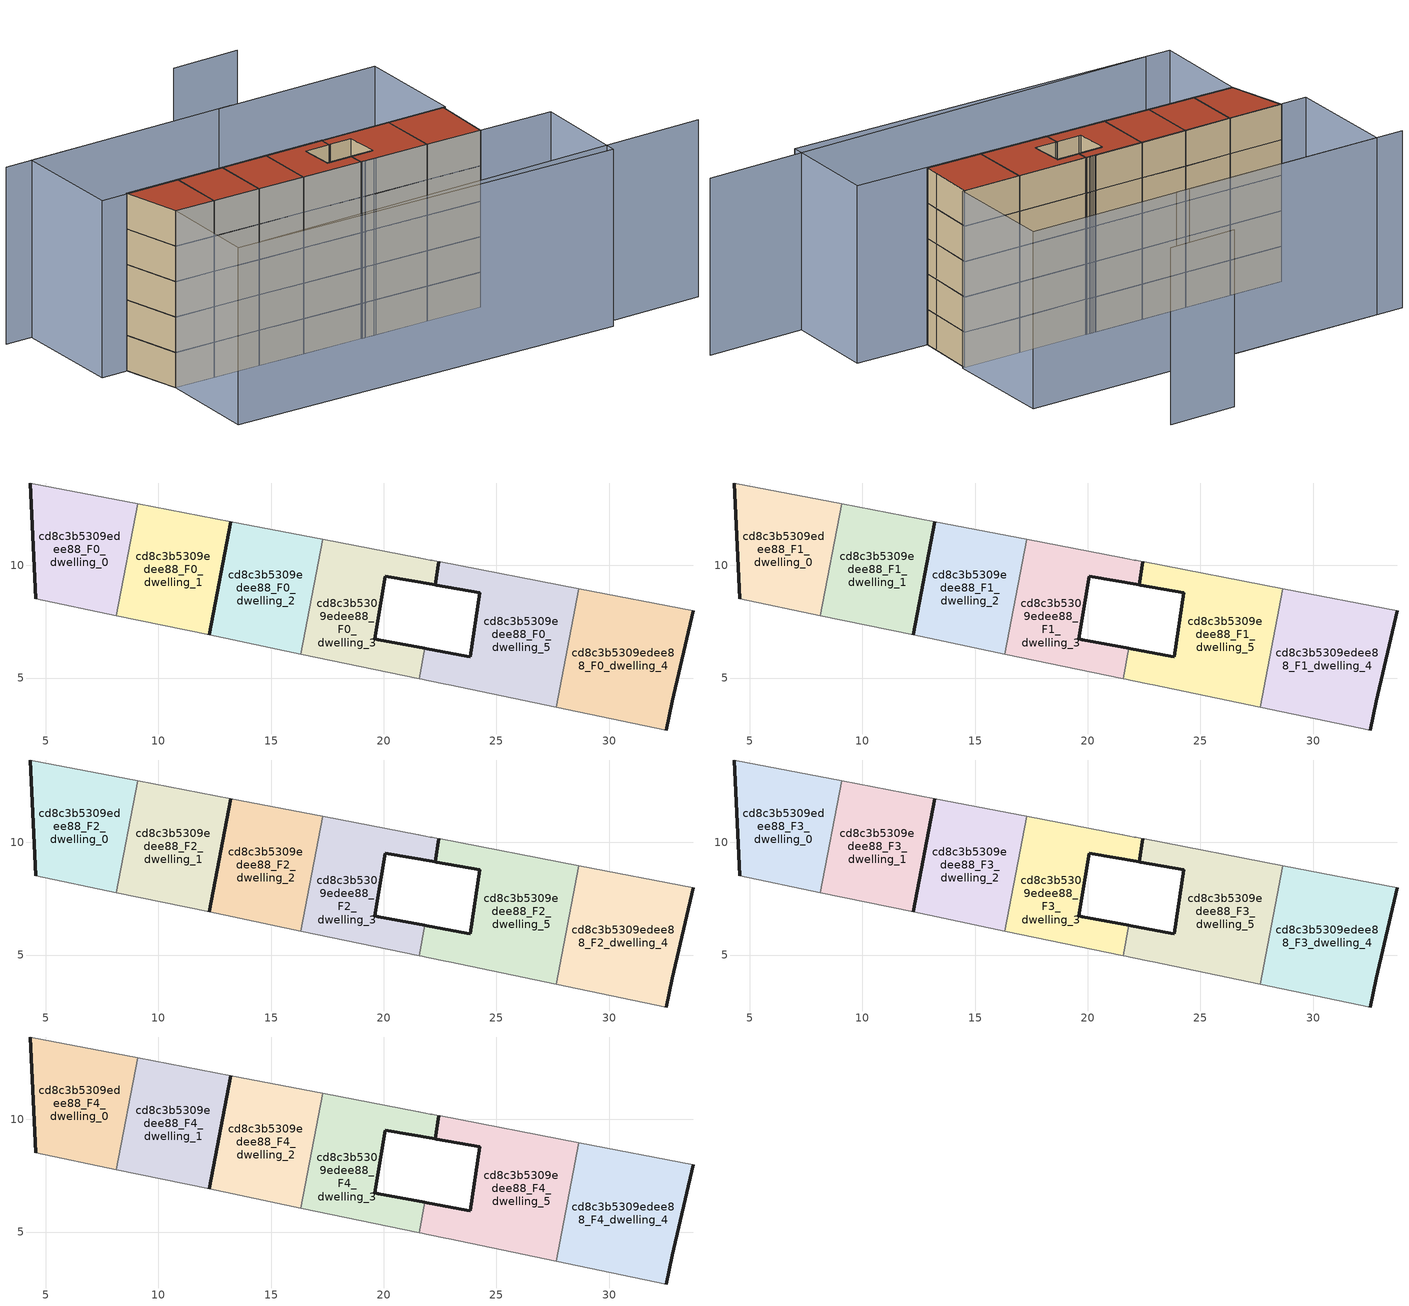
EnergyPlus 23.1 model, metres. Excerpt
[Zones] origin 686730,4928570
cd8c3b5309edee88_F0_dwelling_0
 floor ground (EU_floor_Construction): 8.13,7.77 9.08,12.74 4.31,13.66 4.56,8.51 z0
 wall outside (EU_wall_Construction): 4.56,8.51 4.31,13.66 z0:3
 wall adiabatic (EU_wall_Construction): 8.13,7.77 4.56,8.51 / 4.31,13.66 9.08,12.74 z0:3
 wall to cd8c3b5309edee88_F0_dwelling_1 (EU_wall_Construction): 9.08,12.74 8.13,7.77 z0:3
cd8c3b5309edee88_F0_dwelling_1
 floor ground (EU_floor_Construction): 12.24,6.91 13.21,11.94 9.08,12.74 8.13,7.77 z0
 wall outside (EU_wall_Construction): 13.21,11.94 12.24,6.91 z0:3
 wall adiabatic (EU_wall_Construction): 12.24,6.91 8.13,7.77 / 9.08,12.74 13.21,11.94 z0:3
cd8c3b5309edee88_F0_dwelling_2
 floor ground (EU_floor_Construction): 16.31,6.07 17.29,11.16 13.21,11.94 12.24,6.91 z0
 wall outside (EU_wall_Construction): 12.24,6.91 13.21,11.94 z0:3
 wall adiabatic (EU_wall_Construction): 16.31,6.07 12.24,6.91 / 13.21,11.94 17.29,11.16 z0:3
 wall to cd8c3b5309edee88_F0_dwelling_3 (EU_wall_Construction): 17.29,11.16 16.31,6.07 z0:3
cd8c3b5309edee88_F0_dwelling_3
 floor ground (EU_floor_Construction): 21.59,4.97 21.81,6.32 19.75,6.71 19.6,6.74 20.06,9.53 22.28,9.13 22.45,10.17 22.15,10.22 22.07,10.24 21.86,10.28 21.64,10.32 21.56,10.34 21.54,10.34 17.29,11.16 16.31,6.07 z0
 wall outside (EU_wall_Construction): 22.45,10.17 22.28,9.13 20.06,9.53 19.6,6.74 19.75,6.71 21.81,6.32 z0:3
 wall adiabatic (EU_wall_Construction): 17.29,11.16 21.54,10.34 21.56,10.34 21.64,10.32 21.86,10.28 22.07,10.24 22.15,10.22 22.45,10.17 / 21.59,4.97 16.31,6.07 z0:3
 wall to cd8c3b5309edee88_F0_dwelling_5 (EU_wall_Construction): 21.81,6.32 21.59,4.97 z0:3
cd8c3b5309edee88_F0_dwelling_4
 floor ground (EU_floor_Construction): 32.53,2.69 32.82,3.97 33.74,7.99 28.66,8.97 27.65,3.71 z0
 wall outside (EU_wall_Construction): 33.74,7.99 32.82,3.97 32.53,2.69 z0:3
 wall adiabatic (EU_wall_Construction): 32.53,2.69 27.65,3.71 / 28.66,8.97 33.74,7.99 z0:3
 wall to cd8c3b5309edee88_F0_dwelling_5 (EU_wall_Construction): 27.65,3.71 28.66,8.97 z0:3
cd8c3b5309edee88_F0_dwelling_5
 floor ground (EU_floor_Construction): 27.65,3.71 28.66,8.97 22.5,10.16 22.45,10.17 22.28,9.13 22.35,9.12 24.27,8.79 23.84,5.95 23.69,5.97 21.92,6.3 21.81,6.32 21.59,4.97 21.71,4.94 21.88,4.91 22.01,4.88 22.75,4.73 22.89,4.7 z0
 wall outside (EU_wall_Construction): 21.81,6.32 21.92,6.3 23.69,5.97 23.84,5.95 24.27,8.79 22.35,9.12 22.28,9.13 22.45,10.17 z0:3
 wall adiabatic (EU_wall_Construction): 22.45,10.17 22.5,10.16 28.66,8.97 / 27.65,3.71 22.89,4.7 22.75,4.73 22.01,4.88 21.88,4.91 21.71,4.94 21.59,4.97 z0:3
cd8c3b5309edee88_F1_dwelling_0
 floor to cd8c3b5309edee88_F0_dwelling_0 (EU_floor_Construction): 8.13,7.77 9.08,12.74 4.3,13.66 4.56,8.51 z3
 wall outside (EU_wall_Construction): 4.56,8.51 4.31,13.66 z3:6
 wall adiabatic (EU_wall_Construction): 8.13,7.77 4.56,8.51 / 4.31,13.66 9.08,12.74 z3:6
 wall to cd8c3b5309edee88_F1_dwelling_1 (EU_wall_Construction): 9.08,12.74 8.13,7.77 z3:6
cd8c3b5309edee88_F1_dwelling_1
 floor to cd8c3b5309edee88_F0_dwelling_1 (EU_floor_Construction): 12.24,6.91 13.21,11.94 9.08,12.74 8.13,7.77 z3
 wall outside (EU_wall_Construction): 13.21,11.94 12.24,6.91 z3:6
 wall adiabatic (EU_wall_Construction): 12.24,6.91 8.13,7.77 / 9.08,12.74 13.21,11.94 z3:6
cd8c3b5309edee88_F1_dwelling_2
 floor to cd8c3b5309edee88_F0_dwelling_2 (EU_floor_Construction): 16.31,6.07 17.29,11.16 13.21,11.94 12.24,6.91 z3
 wall outside (EU_wall_Construction): 12.24,6.91 13.21,11.94 z3:6
 wall adiabatic (EU_wall_Construction): 16.31,6.07 12.24,6.91 / 13.21,11.94 17.29,11.16 z3:6
 wall to cd8c3b5309edee88_F1_dwelling_3 (EU_wall_Construction): 17.29,11.16 16.31,6.07 z3:6
cd8c3b5309edee88_F1_dwelling_3
 floor to cd8c3b5309edee88_F0_dwelling_3 (EU_floor_Construction): 21.59,4.97 21.81,6.32 19.75,6.71 19.6,6.74 20.06,9.53 22.28,9.13 22.45,10.17 22.15,10.22 22.07,10.24 21.86,10.28 21.64,10.32 21.56,10.34 21.54,10.34 17.29,11.16 16.31,6.07 z3
 wall outside (EU_wall_Construction): 22.45,10.17 22.28,9.13 20.06,9.53 19.6,6.74 19.75,6.71 21.81,6.32 z3:6
 wall adiabatic (EU_wall_Construction): 17.29,11.16 21.54,10.34 21.56,10.34 21.64,10.32 21.86,10.28 22.07,10.24 22.15,10.22 22.45,10.17 / 21.59,4.97 16.31,6.07 z3:6
 wall to cd8c3b5309edee88_F1_dwelling_5 (EU_wall_Construction): 21.81,6.32 21.59,4.97 z3:6
cd8c3b5309edee88_F1_dwelling_4
 floor to cd8c3b5309edee88_F0_dwelling_4 (EU_floor_Construction): 32.53,2.69 32.82,3.97 33.74,7.99 28.66,8.97 27.65,3.71 z3
 wall outside (EU_wall_Construction): 33.74,7.99 32.82,3.97 32.53,2.69 z3:6
 wall adiabatic (EU_wall_Construction): 32.53,2.69 27.65,3.71 / 28.66,8.97 33.74,7.99 z3:6
 wall to cd8c3b5309edee88_F1_dwelling_5 (EU_wall_Construction): 27.65,3.71 28.66,8.97 z3:6
cd8c3b5309edee88_F1_dwelling_5
 floor to cd8c3b5309edee88_F0_dwelling_5 (EU_floor_Construction): 27.65,3.71 28.66,8.97 22.5,10.16 22.45,10.17 22.28,9.13 22.35,9.12 24.27,8.79 23.84,5.95 23.69,5.97 21.92,6.3 21.81,6.32 21.59,4.97 21.71,4.94 21.88,4.91 22.01,4.88 22.75,4.73 22.89,4.7 z3
 wall outside (EU_wall_Construction): 21.81,6.32 21.92,6.3 23.69,5.97 23.84,5.95 24.27,8.79 22.35,9.12 22.28,9.13 22.45,10.17 z3:6
 wall adiabatic (EU_wall_Construction): 22.45,10.17 22.5,10.16 28.66,8.97 / 27.65,3.71 22.89,4.7 22.75,4.73 22.01,4.88 21.88,4.91 21.71,4.94 21.59,4.97 z3:6
cd8c3b5309edee88_F2_dwelling_0
 floor to cd8c3b5309edee88_F1_dwelling_0 (EU_floor_Construction): 8.13,7.77 9.08,12.74 4.3,13.66 4.56,8.51 z6
 wall outside (EU_wall_Construction): 4.56,8.51 4.31,13.66 z6:9
 wall adiabatic (EU_wall_Construction): 8.13,7.77 4.56,8.51 / 4.31,13.66 9.08,12.74 z6:9
 wall to cd8c3b5309edee88_F2_dwelling_1 (EU_wall_Construction): 9.08,12.74 8.13,7.77 z6:9
cd8c3b5309edee88_F2_dwelling_1
 floor to cd8c3b5309edee88_F1_dwelling_1 (EU_floor_Construction): 12.24,6.91 13.21,11.94 9.08,12.74 8.13,7.77 z6
 wall outside (EU_wall_Construction): 13.21,11.94 12.24,6.91 z6:9
 wall adiabatic (EU_wall_Construction): 12.24,6.91 8.13,7.77 / 9.08,12.74 13.21,11.94 z6:9
cd8c3b5309edee88_F2_dwelling_2
 floor to cd8c3b5309edee88_F1_dwelling_2 (EU_floor_Construction): 16.31,6.07 17.29,11.16 13.21,11.94 12.24,6.91 z6
 wall outside (EU_wall_Construction): 12.24,6.91 13.21,11.94 z6:9
 wall adiabatic (EU_wall_Construction): 16.31,6.07 12.24,6.91 / 13.21,11.94 17.29,11.16 z6:9
 wall to cd8c3b5309edee88_F2_dwelling_3 (EU_wall_Construction): 17.29,11.16 16.31,6.07 z6:9
cd8c3b5309edee88_F2_dwelling_3
 floor to cd8c3b5309edee88_F1_dwelling_3 (EU_floor_Construction): 21.59,4.97 21.81,6.32 19.75,6.71 19.6,6.74 20.06,9.53 22.28,9.13 22.45,10.17 22.15,10.22 22.07,10.24 21.86,10.28 21.64,10.32 21.56,10.34 21.54,10.34 17.29,11.16 16.31,6.07 z6
 wall outside (EU_wall_Construction): 22.45,10.17 22.28,9.13 20.06,9.53 19.6,6.74 19.75,6.71 21.81,6.32 z6:9
 wall adiabatic (EU_wall_Construction): 17.29,11.16 21.54,10.34 21.56,10.34 21.64,10.32 21.86,10.28 22.07,10.24 22.15,10.22 22.45,10.17 / 21.59,4.97 16.31,6.07 z6:9
 wall to cd8c3b5309edee88_F2_dwelling_5 (EU_wall_Construction): 21.81,6.32 21.59,4.97 z6:9
cd8c3b5309edee88_F2_dwelling_4
 floor to cd8c3b5309edee88_F1_dwelling_4 (EU_floor_Construction): 32.53,2.69 32.82,3.97 33.74,7.99 28.66,8.97 27.65,3.71 z6
 wall outside (EU_wall_Construction): 33.74,7.99 32.82,3.97 32.53,2.69 z6:9
 wall adiabatic (EU_wall_Construction): 32.53,2.69 27.65,3.71 / 28.66,8.97 33.74,7.99 z6:9
 wall to cd8c3b5309edee88_F2_dwelling_5 (EU_wall_Construction): 27.65,3.71 28.66,8.97 z6:9
cd8c3b5309edee88_F2_dwelling_5
 floor to cd8c3b5309edee88_F1_dwelling_5 (EU_floor_Construction): 27.65,3.71 28.66,8.97 22.5,10.16 22.45,10.17 22.28,9.13 22.35,9.12 24.27,8.79 23.84,5.95 23.69,5.97 21.92,6.3 21.81,6.32 21.59,4.97 21.71,4.94 21.88,4.91 22.01,4.88 22.75,4.73 22.89,4.7 z6
 wall outside (EU_wall_Construction): 21.81,6.32 21.92,6.3 23.69,5.97 23.84,5.95 24.27,8.79 22.35,9.12 22.28,9.13 22.45,10.17 z6:9
 wall adiabatic (EU_wall_Construction): 22.45,10.17 22.5,10.16 28.66,8.97 / 27.65,3.71 22.89,4.7 22.75,4.73 22.01,4.88 21.88,4.91 21.71,4.94 21.59,4.97 z6:9
cd8c3b5309edee88_F3_dwelling_0
 floor to cd8c3b5309edee88_F2_dwelling_0 (EU_floor_Construction): 8.13,7.77 9.08,12.74 4.3,13.66 4.56,8.51 z9
 wall outside (EU_wall_Construction): 4.56,8.51 4.31,13.66 z9:12
 wall adiabatic (EU_wall_Construction): 8.13,7.77 4.56,8.51 / 4.31,13.66 9.08,12.74 z9:12
 wall to cd8c3b5309edee88_F3_dwelling_1 (EU_wall_Construction): 9.08,12.74 8.13,7.77 z9:12
cd8c3b5309edee88_F3_dwelling_1
 floor to cd8c3b5309edee88_F2_dwelling_1 (EU_floor_Construction): 12.24,6.91 13.21,11.94 9.08,12.74 8.13,7.77 z9
 wall outside (EU_wall_Construction): 13.21,11.94 12.24,6.91 z9:12
 wall adiabatic (EU_wall_Construction): 12.24,6.91 8.13,7.77 / 9.08,12.74 13.21,11.94 z9:12
cd8c3b5309edee88_F3_dwelling_2
 floor to cd8c3b5309edee88_F2_dwelling_2 (EU_floor_Construction): 16.31,6.07 17.29,11.16 13.21,11.94 12.24,6.91 z9
 wall outside (EU_wall_Construction): 12.24,6.91 13.21,11.94 z9:12
 wall adiabatic (EU_wall_Construction): 16.31,6.07 12.24,6.91 / 13.21,11.94 17.29,11.16 z9:12
 wall to cd8c3b5309edee88_F3_dwelling_3 (EU_wall_Construction): 17.29,11.16 16.31,6.07 z9:12
cd8c3b5309edee88_F3_dwelling_3
 floor to cd8c3b5309edee88_F2_dwelling_3 (EU_floor_Construction): 21.59,4.97 21.81,6.32 19.75,6.71 19.6,6.74 20.06,9.53 22.28,9.13 22.45,10.17 22.15,10.22 22.07,10.24 21.86,10.28 21.64,10.32 21.56,10.34 21.54,10.34 17.29,11.16 16.31,6.07 z9
 wall outside (EU_wall_Construction): 22.45,10.17 22.28,9.13 20.06,9.53 19.6,6.74 19.75,6.71 21.81,6.32 z9:12
 wall adiabatic (EU_wall_Construction): 17.29,11.16 21.54,10.34 21.56,10.34 21.64,10.32 21.86,10.28 22.07,10.24 22.15,10.22 22.45,10.17 / 21.59,4.97 16.31,6.07 z9:12
 wall to cd8c3b5309edee88_F3_dwelling_5 (EU_wall_Construction): 21.81,6.32 21.59,4.97 z9:12
cd8c3b5309edee88_F3_dwelling_4
 floor to cd8c3b5309edee88_F2_dwelling_4 (EU_floor_Construction): 32.53,2.69 32.82,3.97 33.74,7.99 28.66,8.97 27.65,3.71 z9
 wall outside (EU_wall_Construction): 33.74,7.99 32.82,3.97 32.53,2.69 z9:12
 wall adiabatic (EU_wall_Construction): 32.53,2.69 27.65,3.71 / 28.66,8.97 33.74,7.99 z9:12
 wall to cd8c3b5309edee88_F3_dwelling_5 (EU_wall_Construction): 27.65,3.71 28.66,8.97 z9:12
cd8c3b5309edee88_F3_dwelling_5
 floor to cd8c3b5309edee88_F2_dwelling_5 (EU_floor_Construction): 27.65,3.71 28.66,8.97 22.5,10.16 22.45,10.17 22.28,9.13 22.35,9.12 24.27,8.79 23.84,5.95 23.69,5.97 21.92,6.3 21.81,6.32 21.59,4.97 21.71,4.94 21.88,4.91 22.01,4.88 22.75,4.73 22.89,4.7 z9
 wall outside (EU_wall_Construction): 21.81,6.32 21.92,6.3 23.69,5.97 23.84,5.95 24.27,8.79 22.35,9.12 22.28,9.13 22.45,10.17 z9:12
 wall adiabatic (EU_wall_Construction): 22.45,10.17 22.5,10.16 28.66,8.97 / 27.65,3.71 22.89,4.7 22.75,4.73 22.01,4.88 21.88,4.91 21.71,4.94 21.59,4.97 z9:12
cd8c3b5309edee88_F4_dwelling_0
 floor to cd8c3b5309edee88_F3_dwelling_0 (EU_floor_Construction): 8.13,7.77 9.08,12.74 4.3,13.66 4.56,8.51 z12
 wall outside (EU_wall_Construction): 4.56,8.51 4.31,13.66 z12:15
 wall adiabatic (EU_wall_Construction): 8.13,7.77 4.56,8.51 / 4.31,13.66 9.08,12.74 z12:15
 wall to cd8c3b5309edee88_F4_dwelling_1 (EU_wall_Construction): 9.08,12.74 8.13,7.77 z12:15
 roof outside (EU_roof_Construction): 9.08,12.74 8.13,7.77 4.56,8.51 4.31,13.66 z15
cd8c3b5309edee88_F4_dwelling_1
 floor to cd8c3b5309edee88_F3_dwelling_1 (EU_floor_Construction): 12.24,6.91 13.21,11.94 9.08,12.74 8.13,7.77 z12
 wall outside (EU_wall_Construction): 13.21,11.94 12.24,6.91 z12:15
 wall adiabatic (EU_wall_Construction): 12.24,6.91 8.13,7.77 / 9.08,12.74 13.21,11.94 z12:15
 roof outside (EU_roof_Construction): 13.21,11.94 12.24,6.91 8.13,7.77 9.08,12.74 z15
cd8c3b5309edee88_F4_dwelling_2
 floor to cd8c3b5309edee88_F3_dwelling_2 (EU_floor_Construction): 16.31,6.07 17.29,11.16 13.21,11.94 12.24,6.91 z12
 wall outside (EU_wall_Construction): 12.24,6.91 13.21,11.94 z12:15
 wall adiabatic (EU_wall_Construction): 16.31,6.07 12.24,6.91 / 13.21,11.94 17.29,11.16 z12:15
 wall to cd8c3b5309edee88_F4_dwelling_3 (EU_wall_Construction): 17.29,11.16 16.31,6.07 z12:15
 roof outside (EU_roof_Construction): 17.29,11.16 16.31,6.07 12.24,6.91 13.21,11.94 z15
cd8c3b5309edee88_F4_dwelling_3
 floor to cd8c3b5309edee88_F3_dwelling_3 (EU_floor_Construction): 21.59,4.97 21.81,6.32 19.75,6.71 19.6,6.74 20.06,9.53 22.28,9.13 22.45,10.17 22.15,10.22 22.07,10.24 21.86,10.28 21.64,10.32 21.56,10.34 21.54,10.34 17.29,11.16 16.31,6.07 z12
 wall outside (EU_wall_Construction): 22.45,10.17 22.28,9.13 20.06,9.53 19.6,6.74 19.75,6.71 21.81,6.32 z12:15
 wall adiabatic (EU_wall_Construction): 17.29,11.16 21.54,10.34 21.56,10.34 21.64,10.32 21.86,10.28 22.07,10.24 22.15,10.22 22.45,10.17 / 21.59,4.97 16.31,6.07 z12:15
 wall to cd8c3b5309edee88_F4_dwelling_5 (EU_wall_Construction): 21.81,6.32 21.59,4.97 z12:15
 roof outside (EU_roof_Construction): 22.15,10.22 22.45,10.17 22.28,9.13 20.06,9.53 19.6,6.74 19.75,6.71 21.81,6.32 21.59,4.97 16.31,6.07 17.29,11.16 21.54,10.34 21.56,10.34 21.64,10.32 21.86,10.28 22.07,10.24 z15
cd8c3b5309edee88_F4_dwelling_4
 floor to cd8c3b5309edee88_F3_dwelling_4 (EU_floor_Construction): 32.53,2.69 32.82,3.97 33.74,7.99 28.66,8.97 27.65,3.71 z12
 wall outside (EU_wall_Construction): 33.74,7.99 32.82,3.97 32.53,2.69 z12:15
 wall adiabatic (EU_wall_Construction): 32.53,2.69 27.65,3.71 / 28.66,8.97 33.74,7.99 z12:15
 wall to cd8c3b5309edee88_F4_dwelling_5 (EU_wall_Construction): 27.65,3.71 28.66,8.97 z12:15
 roof outside (EU_roof_Construction): 33.74,7.99 32.82,3.97 32.53,2.69 27.65,3.71 28.66,8.97 z15
cd8c3b5309edee88_F4_dwelling_5
 floor to cd8c3b5309edee88_F3_dwelling_5 (EU_floor_Construction): 27.65,3.71 28.66,8.97 22.5,10.16 22.45,10.17 22.28,9.13 22.35,9.12 24.27,8.79 23.84,5.95 23.69,5.97 21.92,6.3 21.81,6.32 21.59,4.97 21.71,4.94 21.88,4.91 22.01,4.88 22.75,4.73 22.89,4.7 z12
 wall outside (EU_wall_Construction): 21.81,6.32 21.92,6.3 23.69,5.97 23.84,5.95 24.27,8.79 22.35,9.12 22.28,9.13 22.45,10.17 z12:15
 wall adiabatic (EU_wall_Construction): 22.45,10.17 22.5,10.16 28.66,8.97 / 27.65,3.71 22.89,4.7 22.75,4.73 22.01,4.88 21.88,4.91 21.71,4.94 21.59,4.97 z12:15
 roof outside (EU_roof_Construction): 28.66,8.97 27.65,3.71 22.89,4.7 22.75,4.73 22.01,4.88 21.88,4.91 21.71,4.94 21.59,4.97 21.81,6.32 21.92,6.3 23.69,5.97 23.84,5.95 24.27,8.79 22.35,9.12 22.28,9.13 22.45,10.17 22.5,10.16 z15
shading: 5.01,-0.52 45.88,-7.89 / 22.41,19.97 1.42,23.92 / 30.53,27.3 24.53,28.36 / 4.56,8.51 38.92,1.36 / 38.92,1.36 37.13,-7.23 / 37.13,-7.23 2.77,-0.08 / 2.77,-0.08 4.56,8.51 / 3.81,23.49 35.75,17.44 / 35.75,17.44 33.95,7.95 / 33.95,7.95 2.01,14 / 2.01,14 3.81,23.49 z0:15
[Building]
EU S2 Campaign: North Axis=0; Terrain=City; Solar Distribution=FullExterior
[Site:Location]
Bologna: Latitude=44.5; Longitude=11.25; Time Zone=1; Elevation=37
[SizingPeriod:WeatherFileDays]
AnnualSizingPeriod: Begin Month=1; Begin Day of Month=1; End Month=12; End Day of Month=31; Day of Week for Start Day=Monday; Use Weather File Daylight Saving Period=No; Use Weather File Rain and Snow Indicators=No
[MATERIAL]
EU_InternalMass_Material: Roughness=MediumRough; Thickness=0.1; Conductivity=1; Density=1800; Specific Heat=900; Thermal Absorptance=0.9; Solar Absorptance=0.7; Visible Absorptance=0.7
[MATERIAL:NOMASS] Roughness=MediumRough; Thermal Absorptance=0.9; Solar Absorptance=0.7; Visible Absorptance=0.7
Name | Thermal Resistance
EU_wall_NoMass | 0.779417
EU_roof_NoMass | 0.435466
EU_floor_NoMass | 0.588222
[CONSTRUCTION]
EU_wall_Construction: EU_wall_NoMass
EU_roof_Construction: EU_roof_NoMass
EU_floor_Construction: EU_floor_NoMass
EU_InternalMass_Construction: EU_InternalMass_Material
[ZONE] Type=1; Multiplier=1; Ceiling Height=autocalculate; Floor Area=autocalculate; Part of Total Floor Area=Yes
Name | Volume
cd8c3b5309edee88_F0_dwelling_0; cd8c3b5309edee88_F1_dwelling_3; cd8c3b5309edee88_F2_dwelling_3; cd8c3b5309edee88_F3_dwelling_3; cd8c3b5309edee88_F4_dwelling_3 | 64.2151
cd8c3b5309edee88_F1_dwelling_0; cd8c3b5309edee88_F2_dwelling_0; cd8c3b5309edee88_F3_dwelling_0; cd8c3b5309edee88_F4_dwelling_0; cd8c3b5309edee88_F1_dwelling_2; cd8c3b5309edee88_F2_dwelling_2; cd8c3b5309edee88_F3_dwelling_2; cd8c3b5309edee88_F4_dwelling_2 | 64.2144
cd8c3b5309edee88_F0_dwelling_1 | 64.2275
cd8c3b5309edee88_F1_dwelling_1; cd8c3b5309edee88_F2_dwelling_1; cd8c3b5309edee88_F3_dwelling_1; cd8c3b5309edee88_F4_dwelling_1 | 64.2268
cd8c3b5309edee88_F0_dwelling_2; cd8c3b5309edee88_F0_dwelling_3 | 64.2129
cd8c3b5309edee88_F0_dwelling_4 | 82.1938
cd8c3b5309edee88_F1_dwelling_4; cd8c3b5309edee88_F2_dwelling_4; cd8c3b5309edee88_F3_dwelling_4; cd8c3b5309edee88_F4_dwelling_4 | 82.1917
cd8c3b5309edee88_F0_dwelling_5 | 82.21
cd8c3b5309edee88_F1_dwelling_5; cd8c3b5309edee88_F2_dwelling_5; cd8c3b5309edee88_F3_dwelling_5; cd8c3b5309edee88_F4_dwelling_5 | 82.2092
[INTERNALMASS] Construction=EU_InternalMass_Construction
Name | Zone or ZoneList | Surface Area
cd8c3b5309edee88_F0_dwelling_0_EU_InternalMass | cd8c3b5309edee88_F0_dwelling_0 | 21.405
cd8c3b5309edee88_F0_dwelling_1_EU_InternalMass | cd8c3b5309edee88_F0_dwelling_1 | 21.4091
cd8c3b5309edee88_F0_dwelling_2_EU_InternalMass | cd8c3b5309edee88_F0_dwelling_2 | 21.4047
cd8c3b5309edee88_F0_dwelling_3_EU_InternalMass | cd8c3b5309edee88_F0_dwelling_3 | 21.4049
cd8c3b5309edee88_F0_dwelling_4_EU_InternalMass | cd8c3b5309edee88_F0_dwelling_4 | 27.3976
cd8c3b5309edee88_F0_dwelling_5_EU_InternalMass | cd8c3b5309edee88_F0_dwelling_5 | 27.4021
cd8c3b5309edee88_F1_dwelling_0_EU_InternalMass | cd8c3b5309edee88_F1_dwelling_0 | 21.405
cd8c3b5309edee88_F1_dwelling_1_EU_InternalMass | cd8c3b5309edee88_F1_dwelling_1 | 21.4091
cd8c3b5309edee88_F1_dwelling_2_EU_InternalMass | cd8c3b5309edee88_F1_dwelling_2 | 21.4047
cd8c3b5309edee88_F1_dwelling_3_EU_InternalMass | cd8c3b5309edee88_F1_dwelling_3 | 21.4049
cd8c3b5309edee88_F1_dwelling_4_EU_InternalMass | cd8c3b5309edee88_F1_dwelling_4 | 27.3976
cd8c3b5309edee88_F1_dwelling_5_EU_InternalMass | cd8c3b5309edee88_F1_dwelling_5 | 27.4021
cd8c3b5309edee88_F2_dwelling_0_EU_InternalMass | cd8c3b5309edee88_F2_dwelling_0 | 21.405
cd8c3b5309edee88_F2_dwelling_1_EU_InternalMass | cd8c3b5309edee88_F2_dwelling_1 | 21.4091
cd8c3b5309edee88_F2_dwelling_2_EU_InternalMass | cd8c3b5309edee88_F2_dwelling_2 | 21.4047
cd8c3b5309edee88_F2_dwelling_3_EU_InternalMass | cd8c3b5309edee88_F2_dwelling_3 | 21.4049
cd8c3b5309edee88_F2_dwelling_4_EU_InternalMass | cd8c3b5309edee88_F2_dwelling_4 | 27.3976
cd8c3b5309edee88_F2_dwelling_5_EU_InternalMass | cd8c3b5309edee88_F2_dwelling_5 | 27.4021
cd8c3b5309edee88_F3_dwelling_0_EU_InternalMass | cd8c3b5309edee88_F3_dwelling_0 | 21.405
cd8c3b5309edee88_F3_dwelling_1_EU_InternalMass | cd8c3b5309edee88_F3_dwelling_1 | 21.4091
cd8c3b5309edee88_F3_dwelling_2_EU_InternalMass | cd8c3b5309edee88_F3_dwelling_2 | 21.4047
cd8c3b5309edee88_F3_dwelling_3_EU_InternalMass | cd8c3b5309edee88_F3_dwelling_3 | 21.4049
cd8c3b5309edee88_F3_dwelling_4_EU_InternalMass | cd8c3b5309edee88_F3_dwelling_4 | 27.3976
cd8c3b5309edee88_F3_dwelling_5_EU_InternalMass | cd8c3b5309edee88_F3_dwelling_5 | 27.4021
cd8c3b5309edee88_F4_dwelling_0_EU_InternalMass | cd8c3b5309edee88_F4_dwelling_0 | 21.405
cd8c3b5309edee88_F4_dwelling_1_EU_InternalMass | cd8c3b5309edee88_F4_dwelling_1 | 21.4091
cd8c3b5309edee88_F4_dwelling_2_EU_InternalMass | cd8c3b5309edee88_F4_dwelling_2 | 21.4047
cd8c3b5309edee88_F4_dwelling_3_EU_InternalMass | cd8c3b5309edee88_F4_dwelling_3 | 21.4049
cd8c3b5309edee88_F4_dwelling_4_EU_InternalMass | cd8c3b5309edee88_F4_dwelling_4 | 27.3976
cd8c3b5309edee88_F4_dwelling_5_EU_InternalMass | cd8c3b5309edee88_F4_dwelling_5 | 27.4021
[OTHEREQUIPMENT] Fuel Type=Electricity; Design Level Calculation Method=Watts/Area; Power per Zone Floor Area=1; Fraction Latent=0; Fraction Radiant=0; Fraction Lost=0; Carbon Dioxide Generation Rate=0; EndUse Subcategory=EU_Step8_InternalGains
Name | Zone or ZoneList or Space or SpaceList | Schedule
EU_Step8_InternalGain_cd8c3b5309edee88_F0_dwelling_0_f000 | cd8c3b5309edee88_F0_dwelling_0 | EU_Step8_GainSchedule_cd8c3b5309edee88_F0_dwelling_0_f000
EU_Step8_InternalGain_cd8c3b5309edee88_F0_dwelling_1_f000 | cd8c3b5309edee88_F0_dwelling_1 | EU_Step8_GainSchedule_cd8c3b5309edee88_F0_dwelling_1_f000
EU_Step8_InternalGain_cd8c3b5309edee88_F0_dwelling_2_f000 | cd8c3b5309edee88_F0_dwelling_2 | EU_Step8_GainSchedule_cd8c3b5309edee88_F0_dwelling_2_f000
EU_Step8_InternalGain_cd8c3b5309edee88_F0_dwelling_3_f000 | cd8c3b5309edee88_F0_dwelling_3 | EU_Step8_GainSchedule_cd8c3b5309edee88_F0_dwelling_3_f000
EU_Step8_InternalGain_cd8c3b5309edee88_F0_dwelling_4_f000 | cd8c3b5309edee88_F0_dwelling_4 | EU_Step8_GainSchedule_cd8c3b5309edee88_F0_dwelling_4_f000
EU_Step8_InternalGain_cd8c3b5309edee88_F0_dwelling_5_f000 | cd8c3b5309edee88_F0_dwelling_5 | EU_Step8_GainSchedule_cd8c3b5309edee88_F0_dwelling_5_f000
EU_Step8_InternalGain_cd8c3b5309edee88_F1_dwelling_0_f000 | cd8c3b5309edee88_F1_dwelling_0 | EU_Step8_GainSchedule_cd8c3b5309edee88_F1_dwelling_0_f000
EU_Step8_InternalGain_cd8c3b5309edee88_F1_dwelling_1_f000 | cd8c3b5309edee88_F1_dwelling_1 | EU_Step8_GainSchedule_cd8c3b5309edee88_F1_dwelling_1_f000
EU_Step8_InternalGain_cd8c3b5309edee88_F1_dwelling_2_f000 | cd8c3b5309edee88_F1_dwelling_2 | EU_Step8_GainSchedule_cd8c3b5309edee88_F1_dwelling_2_f000
EU_Step8_InternalGain_cd8c3b5309edee88_F1_dwelling_3_f000 | cd8c3b5309edee88_F1_dwelling_3 | EU_Step8_GainSchedule_cd8c3b5309edee88_F1_dwelling_3_f000
EU_Step8_InternalGain_cd8c3b5309edee88_F1_dwelling_4_f000 | cd8c3b5309edee88_F1_dwelling_4 | EU_Step8_GainSchedule_cd8c3b5309edee88_F1_dwelling_4_f000
EU_Step8_InternalGain_cd8c3b5309edee88_F1_dwelling_5_f000 | cd8c3b5309edee88_F1_dwelling_5 | EU_Step8_GainSchedule_cd8c3b5309edee88_F1_dwelling_5_f000
EU_Step8_InternalGain_cd8c3b5309edee88_F2_dwelling_0_f000 | cd8c3b5309edee88_F2_dwelling_0 | EU_Step8_GainSchedule_cd8c3b5309edee88_F2_dwelling_0_f000
EU_Step8_InternalGain_cd8c3b5309edee88_F2_dwelling_1_f000 | cd8c3b5309edee88_F2_dwelling_1 | EU_Step8_GainSchedule_cd8c3b5309edee88_F2_dwelling_1_f000
EU_Step8_InternalGain_cd8c3b5309edee88_F2_dwelling_2_f000 | cd8c3b5309edee88_F2_dwelling_2 | EU_Step8_GainSchedule_cd8c3b5309edee88_F2_dwelling_2_f000
EU_Step8_InternalGain_cd8c3b5309edee88_F2_dwelling_3_f000 | cd8c3b5309edee88_F2_dwelling_3 | EU_Step8_GainSchedule_cd8c3b5309edee88_F2_dwelling_3_f000
EU_Step8_InternalGain_cd8c3b5309edee88_F2_dwelling_4_f000 | cd8c3b5309edee88_F2_dwelling_4 | EU_Step8_GainSchedule_cd8c3b5309edee88_F2_dwelling_4_f000
EU_Step8_InternalGain_cd8c3b5309edee88_F2_dwelling_5_f000 | cd8c3b5309edee88_F2_dwelling_5 | EU_Step8_GainSchedule_cd8c3b5309edee88_F2_dwelling_5_f000
EU_Step8_InternalGain_cd8c3b5309edee88_F3_dwelling_0_f000 | cd8c3b5309edee88_F3_dwelling_0 | EU_Step8_GainSchedule_cd8c3b5309edee88_F3_dwelling_0_f000
EU_Step8_InternalGain_cd8c3b5309edee88_F3_dwelling_1_f000 | cd8c3b5309edee88_F3_dwelling_1 | EU_Step8_GainSchedule_cd8c3b5309edee88_F3_dwelling_1_f000
EU_Step8_InternalGain_cd8c3b5309edee88_F3_dwelling_2_f000 | cd8c3b5309edee88_F3_dwelling_2 | EU_Step8_GainSchedule_cd8c3b5309edee88_F3_dwelling_2_f000
EU_Step8_InternalGain_cd8c3b5309edee88_F3_dwelling_3_f000 | cd8c3b5309edee88_F3_dwelling_3 | EU_Step8_GainSchedule_cd8c3b5309edee88_F3_dwelling_3_f000
EU_Step8_InternalGain_cd8c3b5309edee88_F3_dwelling_4_f000 | cd8c3b5309edee88_F3_dwelling_4 | EU_Step8_GainSchedule_cd8c3b5309edee88_F3_dwelling_4_f000
EU_Step8_InternalGain_cd8c3b5309edee88_F3_dwelling_5_f000 | cd8c3b5309edee88_F3_dwelling_5 | EU_Step8_GainSchedule_cd8c3b5309edee88_F3_dwelling_5_f000
EU_Step8_InternalGain_cd8c3b5309edee88_F4_dwelling_0_f000 | cd8c3b5309edee88_F4_dwelling_0 | EU_Step8_GainSchedule_cd8c3b5309edee88_F4_dwelling_0_f000
EU_Step8_InternalGain_cd8c3b5309edee88_F4_dwelling_1_f000 | cd8c3b5309edee88_F4_dwelling_1 | EU_Step8_GainSchedule_cd8c3b5309edee88_F4_dwelling_1_f000
EU_Step8_InternalGain_cd8c3b5309edee88_F4_dwelling_2_f000 | cd8c3b5309edee88_F4_dwelling_2 | EU_Step8_GainSchedule_cd8c3b5309edee88_F4_dwelling_2_f000
EU_Step8_InternalGain_cd8c3b5309edee88_F4_dwelling_3_f000 | cd8c3b5309edee88_F4_dwelling_3 | EU_Step8_GainSchedule_cd8c3b5309edee88_F4_dwelling_3_f000
EU_Step8_InternalGain_cd8c3b5309edee88_F4_dwelling_4_f000 | cd8c3b5309edee88_F4_dwelling_4 | EU_Step8_GainSchedule_cd8c3b5309edee88_F4_dwelling_4_f000
EU_Step8_InternalGain_cd8c3b5309edee88_F4_dwelling_5_f000 | cd8c3b5309edee88_F4_dwelling_5 | EU_Step8_GainSchedule_cd8c3b5309edee88_F4_dwelling_5_f000
[ZONEVENTILATION:DESIGNFLOWRATE] Schedule=EU_AlwaysOn; Design Flow Rate Calculation Method=AirChanges/Hour; Air Changes per Hour=0.712058; Ventilation Type=Natural; Fan Pressure Rise=0; Fan Total Efficiency=1; Constant Term Coefficient=1; Temperature Term Coefficient=0; Velocity Term Coefficient=0; Velocity Squared Term Coefficient=0; Minimum Indoor Temperature=-100; Maximum Indoor Temperature=100; Delta Temperature=-100; Minimum Outdoor Temperature=-100; Maximum Outdoor Temperature=100; Maximum Wind Speed=40
Name | Zone or ZoneList or Space or SpaceList
EU_ConstantAir_cd8c3b5309edee88_F0_dwelling_0 | cd8c3b5309edee88_F0_dwelling_0
EU_ConstantAir_cd8c3b5309edee88_F0_dwelling_1 | cd8c3b5309edee88_F0_dwelling_1
EU_ConstantAir_cd8c3b5309edee88_F0_dwelling_2 | cd8c3b5309edee88_F0_dwelling_2
EU_ConstantAir_cd8c3b5309edee88_F0_dwelling_3 | cd8c3b5309edee88_F0_dwelling_3
EU_ConstantAir_cd8c3b5309edee88_F0_dwelling_4 | cd8c3b5309edee88_F0_dwelling_4
EU_ConstantAir_cd8c3b5309edee88_F0_dwelling_5 | cd8c3b5309edee88_F0_dwelling_5
EU_ConstantAir_cd8c3b5309edee88_F1_dwelling_0 | cd8c3b5309edee88_F1_dwelling_0
EU_ConstantAir_cd8c3b5309edee88_F1_dwelling_1 | cd8c3b5309edee88_F1_dwelling_1
EU_ConstantAir_cd8c3b5309edee88_F1_dwelling_2 | cd8c3b5309edee88_F1_dwelling_2
EU_ConstantAir_cd8c3b5309edee88_F1_dwelling_3 | cd8c3b5309edee88_F1_dwelling_3
EU_ConstantAir_cd8c3b5309edee88_F1_dwelling_4 | cd8c3b5309edee88_F1_dwelling_4
EU_ConstantAir_cd8c3b5309edee88_F1_dwelling_5 | cd8c3b5309edee88_F1_dwelling_5
EU_ConstantAir_cd8c3b5309edee88_F2_dwelling_0 | cd8c3b5309edee88_F2_dwelling_0
EU_ConstantAir_cd8c3b5309edee88_F2_dwelling_1 | cd8c3b5309edee88_F2_dwelling_1
EU_ConstantAir_cd8c3b5309edee88_F2_dwelling_2 | cd8c3b5309edee88_F2_dwelling_2
EU_ConstantAir_cd8c3b5309edee88_F2_dwelling_3 | cd8c3b5309edee88_F2_dwelling_3
EU_ConstantAir_cd8c3b5309edee88_F2_dwelling_4 | cd8c3b5309edee88_F2_dwelling_4
EU_ConstantAir_cd8c3b5309edee88_F2_dwelling_5 | cd8c3b5309edee88_F2_dwelling_5
EU_ConstantAir_cd8c3b5309edee88_F3_dwelling_0 | cd8c3b5309edee88_F3_dwelling_0
EU_ConstantAir_cd8c3b5309edee88_F3_dwelling_1 | cd8c3b5309edee88_F3_dwelling_1
EU_ConstantAir_cd8c3b5309edee88_F3_dwelling_2 | cd8c3b5309edee88_F3_dwelling_2
EU_ConstantAir_cd8c3b5309edee88_F3_dwelling_3 | cd8c3b5309edee88_F3_dwelling_3
EU_ConstantAir_cd8c3b5309edee88_F3_dwelling_4 | cd8c3b5309edee88_F3_dwelling_4
EU_ConstantAir_cd8c3b5309edee88_F3_dwelling_5 | cd8c3b5309edee88_F3_dwelling_5
EU_ConstantAir_cd8c3b5309edee88_F4_dwelling_0 | cd8c3b5309edee88_F4_dwelling_0
EU_ConstantAir_cd8c3b5309edee88_F4_dwelling_1 | cd8c3b5309edee88_F4_dwelling_1
EU_ConstantAir_cd8c3b5309edee88_F4_dwelling_2 | cd8c3b5309edee88_F4_dwelling_2
EU_ConstantAir_cd8c3b5309edee88_F4_dwelling_3 | cd8c3b5309edee88_F4_dwelling_3
EU_ConstantAir_cd8c3b5309edee88_F4_dwelling_4 | cd8c3b5309edee88_F4_dwelling_4
EU_ConstantAir_cd8c3b5309edee88_F4_dwelling_5 | cd8c3b5309edee88_F4_dwelling_5
[HVACTEMPLATE:THERMOSTAT] Constant Heating Setpoint=20; Constant Cooling Setpoint=50
EU_HeatOnly_cd8c3b5309edee88_F0_dwelling_0; EU_HeatOnly_cd8c3b5309edee88_F0_dwelling_1; EU_HeatOnly_cd8c3b5309edee88_F0_dwelling_2; EU_HeatOnly_cd8c3b5309edee88_F0_dwelling_3; EU_HeatOnly_cd8c3b5309edee88_F0_dwelling_4; EU_HeatOnly_cd8c3b5309edee88_F0_dwelling_5; EU_HeatOnly_cd8c3b5309edee88_F1_dwelling_0; EU_HeatOnly_cd8c3b5309edee88_F1_dwelling_1; EU_HeatOnly_cd8c3b5309edee88_F1_dwelling_2; EU_HeatOnly_cd8c3b5309edee88_F1_dwelling_3; EU_HeatOnly_cd8c3b5309edee88_F1_dwelling_4; EU_HeatOnly_cd8c3b5309edee88_F1_dwelling_5; EU_HeatOnly_cd8c3b5309edee88_F2_dwelling_0; EU_HeatOnly_cd8c3b5309edee88_F2_dwelling_1; EU_HeatOnly_cd8c3b5309edee88_F2_dwelling_2; EU_HeatOnly_cd8c3b5309edee88_F2_dwelling_3; EU_HeatOnly_cd8c3b5309edee88_F2_dwelling_4; EU_HeatOnly_cd8c3b5309edee88_F2_dwelling_5; EU_HeatOnly_cd8c3b5309edee88_F3_dwelling_0; EU_HeatOnly_cd8c3b5309edee88_F3_dwelling_1; EU_HeatOnly_cd8c3b5309edee88_F3_dwelling_2; EU_HeatOnly_cd8c3b5309edee88_F3_dwelling_3; EU_HeatOnly_cd8c3b5309edee88_F3_dwelling_4; EU_HeatOnly_cd8c3b5309edee88_F3_dwelling_5; EU_HeatOnly_cd8c3b5309edee88_F4_dwelling_0; EU_HeatOnly_cd8c3b5309edee88_F4_dwelling_1; EU_HeatOnly_cd8c3b5309edee88_F4_dwelling_2; EU_HeatOnly_cd8c3b5309edee88_F4_dwelling_3; EU_HeatOnly_cd8c3b5309edee88_F4_dwelling_4; EU_HeatOnly_cd8c3b5309edee88_F4_dwelling_5
[HVACTEMPLATE:ZONE:IDEALLOADSAIRSYSTEM] System Availability Schedule=EU_AlwaysOn; Maximum Heating Supply Air Temperature=50; Minimum Cooling Supply Air Temperature=13; Maximum Heating Supply Air Humidity Ratio=0.0156; Minimum Cooling Supply Air Humidity Ratio=0.0077; Heating Limit=NoLimit; Cooling Limit=NoLimit; Heating Availability Schedule=EU_AlwaysOn; Cooling Availability Schedule=EU_CoolingOff; Dehumidification Control Type=ConstantSensibleHeatRatio; Cooling Sensible Heat Ratio=0.7; Dehumidification Setpoint=60; Humidification Control Type=None; Humidification Setpoint=30; Outdoor Air Method=None; Outdoor Air Flow Rate per Person=0.00944; Outdoor Air Flow Rate per Zone Floor Area=0; Outdoor Air Flow Rate per Zone=0; Demand Controlled Ventilation Type=None; Outdoor Air Economizer Type=NoEconomizer; Heat Recovery Type=None; Sensible Heat Recovery Effectiveness=0.7; Latent Heat Recovery Effectiveness=0.65
Name | Template Thermostat
cd8c3b5309edee88_F0_dwelling_0 | EU_HeatOnly_cd8c3b5309edee88_F0_dwelling_0
cd8c3b5309edee88_F0_dwelling_1 | EU_HeatOnly_cd8c3b5309edee88_F0_dwelling_1
cd8c3b5309edee88_F0_dwelling_2 | EU_HeatOnly_cd8c3b5309edee88_F0_dwelling_2
cd8c3b5309edee88_F0_dwelling_3 | EU_HeatOnly_cd8c3b5309edee88_F0_dwelling_3
cd8c3b5309edee88_F0_dwelling_4 | EU_HeatOnly_cd8c3b5309edee88_F0_dwelling_4
cd8c3b5309edee88_F0_dwelling_5 | EU_HeatOnly_cd8c3b5309edee88_F0_dwelling_5
cd8c3b5309edee88_F1_dwelling_0 | EU_HeatOnly_cd8c3b5309edee88_F1_dwelling_0
cd8c3b5309edee88_F1_dwelling_1 | EU_HeatOnly_cd8c3b5309edee88_F1_dwelling_1
cd8c3b5309edee88_F1_dwelling_2 | EU_HeatOnly_cd8c3b5309edee88_F1_dwelling_2
cd8c3b5309edee88_F1_dwelling_3 | EU_HeatOnly_cd8c3b5309edee88_F1_dwelling_3
cd8c3b5309edee88_F1_dwelling_4 | EU_HeatOnly_cd8c3b5309edee88_F1_dwelling_4
cd8c3b5309edee88_F1_dwelling_5 | EU_HeatOnly_cd8c3b5309edee88_F1_dwelling_5
cd8c3b5309edee88_F2_dwelling_0 | EU_HeatOnly_cd8c3b5309edee88_F2_dwelling_0
cd8c3b5309edee88_F2_dwelling_1 | EU_HeatOnly_cd8c3b5309edee88_F2_dwelling_1
cd8c3b5309edee88_F2_dwelling_2 | EU_HeatOnly_cd8c3b5309edee88_F2_dwelling_2
cd8c3b5309edee88_F2_dwelling_3 | EU_HeatOnly_cd8c3b5309edee88_F2_dwelling_3
cd8c3b5309edee88_F2_dwelling_4 | EU_HeatOnly_cd8c3b5309edee88_F2_dwelling_4
cd8c3b5309edee88_F2_dwelling_5 | EU_HeatOnly_cd8c3b5309edee88_F2_dwelling_5
cd8c3b5309edee88_F3_dwelling_0 | EU_HeatOnly_cd8c3b5309edee88_F3_dwelling_0
cd8c3b5309edee88_F3_dwelling_1 | EU_HeatOnly_cd8c3b5309edee88_F3_dwelling_1
cd8c3b5309edee88_F3_dwelling_2 | EU_HeatOnly_cd8c3b5309edee88_F3_dwelling_2
cd8c3b5309edee88_F3_dwelling_3 | EU_HeatOnly_cd8c3b5309edee88_F3_dwelling_3
cd8c3b5309edee88_F3_dwelling_4 | EU_HeatOnly_cd8c3b5309edee88_F3_dwelling_4
cd8c3b5309edee88_F3_dwelling_5 | EU_HeatOnly_cd8c3b5309edee88_F3_dwelling_5
cd8c3b5309edee88_F4_dwelling_0 | EU_HeatOnly_cd8c3b5309edee88_F4_dwelling_0
cd8c3b5309edee88_F4_dwelling_1 | EU_HeatOnly_cd8c3b5309edee88_F4_dwelling_1
cd8c3b5309edee88_F4_dwelling_2 | EU_HeatOnly_cd8c3b5309edee88_F4_dwelling_2
cd8c3b5309edee88_F4_dwelling_3 | EU_HeatOnly_cd8c3b5309edee88_F4_dwelling_3
cd8c3b5309edee88_F4_dwelling_4 | EU_HeatOnly_cd8c3b5309edee88_F4_dwelling_4
cd8c3b5309edee88_F4_dwelling_5 | EU_HeatOnly_cd8c3b5309edee88_F4_dwelling_5
[SIZING:ZONE] Zone Cooling Design Supply Air Temperature Input Method=SupplyAirTemperature; Zone Cooling Design Supply Air Temperature=13; Zone Heating Design Supply Air Temperature Input Method=SupplyAirTemperature; Zone Heating Design Supply Air Temperature=50; Zone Cooling Design Supply Air Humidity Ratio=0.008; Zone Heating Design Supply Air Humidity Ratio=0.008; Cooling Design Air Flow Method=DesignDay; Cooling Design Air Flow Rate=0; Cooling Minimum Air Flow per Zone Floor Area=0.000762; Cooling Minimum Air Flow=0; Cooling Minimum Air Flow Fraction=0.2; Heating Design Air Flow Method=DesignDay; Heating Design Air Flow Rate=0; Heating Maximum Air Flow per Zone Floor Area=0.002032; Heating Maximum Air Flow=0.141576; Heating Maximum Air Flow Fraction=0.3; Account for Dedicated Outdoor Air System=No; Dedicated Outdoor Air System Control Strategy=NeutralSupplyAir; Dedicated Outdoor Air Low Setpoint Temperature for Design=autosize; Dedicated Outdoor Air High Setpoint Temperature for Design=autosize; Zone Load Sizing Method=Sensible Load Only No Latent Load; Zone Latent Cooling Design Supply Air Humidity Ratio Input Method=HumidityRatioDifference; Zone Cooling Design Supply Air Humidity Ratio Difference=0.005; Zone Latent Heating Design Supply Air Humidity Ratio Input Method=HumidityRatioDifference; Zone Humidification Design Supply Air Humidity Ratio Difference=0.005
cd8c3b5309edee88_F0_dwelling_0; cd8c3b5309edee88_F0_dwelling_1; cd8c3b5309edee88_F0_dwelling_2; cd8c3b5309edee88_F0_dwelling_3; cd8c3b5309edee88_F0_dwelling_4; cd8c3b5309edee88_F0_dwelling_5; cd8c3b5309edee88_F1_dwelling_0; cd8c3b5309edee88_F1_dwelling_1; cd8c3b5309edee88_F1_dwelling_2; cd8c3b5309edee88_F1_dwelling_3; cd8c3b5309edee88_F1_dwelling_4; cd8c3b5309edee88_F1_dwelling_5; cd8c3b5309edee88_F2_dwelling_0; cd8c3b5309edee88_F2_dwelling_1; cd8c3b5309edee88_F2_dwelling_2; cd8c3b5309edee88_F2_dwelling_3; cd8c3b5309edee88_F2_dwelling_4; cd8c3b5309edee88_F2_dwelling_5; cd8c3b5309edee88_F3_dwelling_0; cd8c3b5309edee88_F3_dwelling_1; cd8c3b5309edee88_F3_dwelling_2; cd8c3b5309edee88_F3_dwelling_3; cd8c3b5309edee88_F3_dwelling_4; cd8c3b5309edee88_F3_dwelling_5; cd8c3b5309edee88_F4_dwelling_0; cd8c3b5309edee88_F4_dwelling_1; cd8c3b5309edee88_F4_dwelling_2; cd8c3b5309edee88_F4_dwelling_3; cd8c3b5309edee88_F4_dwelling_4; cd8c3b5309edee88_F4_dwelling_5
[SCHEDULE:CONSTANT]
Name | Hourly Value
EU_AlwaysOn | 1
EU_CoolingOff | 0
[SCHEDULE:FILE] Column Number=1; Rows to Skip at Top=0; Number of Hours of Data=8760; Column Separator=Comma; Interpolate to Timestep=No; Minutes per Item=60; Adjust Schedule for Daylight Savings=Yes
Name | File
EU_Step8_GainSchedule_cd8c3b5309edee88_F0_dwelling_0_f000 | ../../schedules/cd8c3b5309edee88/cd8c3b5309edee88_F0_dwelling_0_f000_gain.csv
EU_Step8_GainSchedule_cd8c3b5309edee88_F0_dwelling_1_f000 | ../../schedules/cd8c3b5309edee88/cd8c3b5309edee88_F0_dwelling_1_f000_gain.csv
EU_Step8_GainSchedule_cd8c3b5309edee88_F0_dwelling_2_f000 | ../../schedules/cd8c3b5309edee88/cd8c3b5309edee88_F0_dwelling_2_f000_gain.csv
EU_Step8_GainSchedule_cd8c3b5309edee88_F0_dwelling_3_f000 | ../../schedules/cd8c3b5309edee88/cd8c3b5309edee88_F0_dwelling_3_f000_gain.csv
EU_Step8_GainSchedule_cd8c3b5309edee88_F0_dwelling_4_f000 | ../../schedules/cd8c3b5309edee88/cd8c3b5309edee88_F0_dwelling_4_f000_gain.csv
EU_Step8_GainSchedule_cd8c3b5309edee88_F0_dwelling_5_f000 | ../../schedules/cd8c3b5309edee88/cd8c3b5309edee88_F0_dwelling_5_f000_gain.csv
EU_Step8_GainSchedule_cd8c3b5309edee88_F1_dwelling_0_f000 | ../../schedules/cd8c3b5309edee88/cd8c3b5309edee88_F1_dwelling_0_f000_gain.csv
EU_Step8_GainSchedule_cd8c3b5309edee88_F1_dwelling_1_f000 | ../../schedules/cd8c3b5309edee88/cd8c3b5309edee88_F1_dwelling_1_f000_gain.csv
EU_Step8_GainSchedule_cd8c3b5309edee88_F1_dwelling_2_f000 | ../../schedules/cd8c3b5309edee88/cd8c3b5309edee88_F1_dwelling_2_f000_gain.csv
EU_Step8_GainSchedule_cd8c3b5309edee88_F1_dwelling_3_f000 | ../../schedules/cd8c3b5309edee88/cd8c3b5309edee88_F1_dwelling_3_f000_gain.csv
EU_Step8_GainSchedule_cd8c3b5309edee88_F1_dwelling_4_f000 | ../../schedules/cd8c3b5309edee88/cd8c3b5309edee88_F1_dwelling_4_f000_gain.csv
EU_Step8_GainSchedule_cd8c3b5309edee88_F1_dwelling_5_f000 | ../../schedules/cd8c3b5309edee88/cd8c3b5309edee88_F1_dwelling_5_f000_gain.csv
EU_Step8_GainSchedule_cd8c3b5309edee88_F2_dwelling_0_f000 | ../../schedules/cd8c3b5309edee88/cd8c3b5309edee88_F2_dwelling_0_f000_gain.csv
EU_Step8_GainSchedule_cd8c3b5309edee88_F2_dwelling_1_f000 | ../../schedules/cd8c3b5309edee88/cd8c3b5309edee88_F2_dwelling_1_f000_gain.csv
EU_Step8_GainSchedule_cd8c3b5309edee88_F2_dwelling_2_f000 | ../../schedules/cd8c3b5309edee88/cd8c3b5309edee88_F2_dwelling_2_f000_gain.csv
EU_Step8_GainSchedule_cd8c3b5309edee88_F2_dwelling_3_f000 | ../../schedules/cd8c3b5309edee88/cd8c3b5309edee88_F2_dwelling_3_f000_gain.csv
EU_Step8_GainSchedule_cd8c3b5309edee88_F2_dwelling_4_f000 | ../../schedules/cd8c3b5309edee88/cd8c3b5309edee88_F2_dwelling_4_f000_gain.csv
EU_Step8_GainSchedule_cd8c3b5309edee88_F2_dwelling_5_f000 | ../../schedules/cd8c3b5309edee88/cd8c3b5309edee88_F2_dwelling_5_f000_gain.csv
EU_Step8_GainSchedule_cd8c3b5309edee88_F3_dwelling_0_f000 | ../../schedules/cd8c3b5309edee88/cd8c3b5309edee88_F3_dwelling_0_f000_gain.csv
EU_Step8_GainSchedule_cd8c3b5309edee88_F3_dwelling_1_f000 | ../../schedules/cd8c3b5309edee88/cd8c3b5309edee88_F3_dwelling_1_f000_gain.csv
EU_Step8_GainSchedule_cd8c3b5309edee88_F3_dwelling_2_f000 | ../../schedules/cd8c3b5309edee88/cd8c3b5309edee88_F3_dwelling_2_f000_gain.csv
EU_Step8_GainSchedule_cd8c3b5309edee88_F3_dwelling_3_f000 | ../../schedules/cd8c3b5309edee88/cd8c3b5309edee88_F3_dwelling_3_f000_gain.csv
EU_Step8_GainSchedule_cd8c3b5309edee88_F3_dwelling_4_f000 | ../../schedules/cd8c3b5309edee88/cd8c3b5309edee88_F3_dwelling_4_f000_gain.csv
EU_Step8_GainSchedule_cd8c3b5309edee88_F3_dwelling_5_f000 | ../../schedules/cd8c3b5309edee88/cd8c3b5309edee88_F3_dwelling_5_f000_gain.csv
EU_Step8_GainSchedule_cd8c3b5309edee88_F4_dwelling_0_f000 | ../../schedules/cd8c3b5309edee88/cd8c3b5309edee88_F4_dwelling_0_f000_gain.csv
EU_Step8_GainSchedule_cd8c3b5309edee88_F4_dwelling_1_f000 | ../../schedules/cd8c3b5309edee88/cd8c3b5309edee88_F4_dwelling_1_f000_gain.csv
EU_Step8_GainSchedule_cd8c3b5309edee88_F4_dwelling_2_f000 | ../../schedules/cd8c3b5309edee88/cd8c3b5309edee88_F4_dwelling_2_f000_gain.csv
EU_Step8_GainSchedule_cd8c3b5309edee88_F4_dwelling_3_f000 | ../../schedules/cd8c3b5309edee88/cd8c3b5309edee88_F4_dwelling_3_f000_gain.csv
EU_Step8_GainSchedule_cd8c3b5309edee88_F4_dwelling_4_f000 | ../../schedules/cd8c3b5309edee88/cd8c3b5309edee88_F4_dwelling_4_f000_gain.csv
EU_Step8_GainSchedule_cd8c3b5309edee88_F4_dwelling_5_f000 | ../../schedules/cd8c3b5309edee88/cd8c3b5309edee88_F4_dwelling_5_f000_gain.csv
